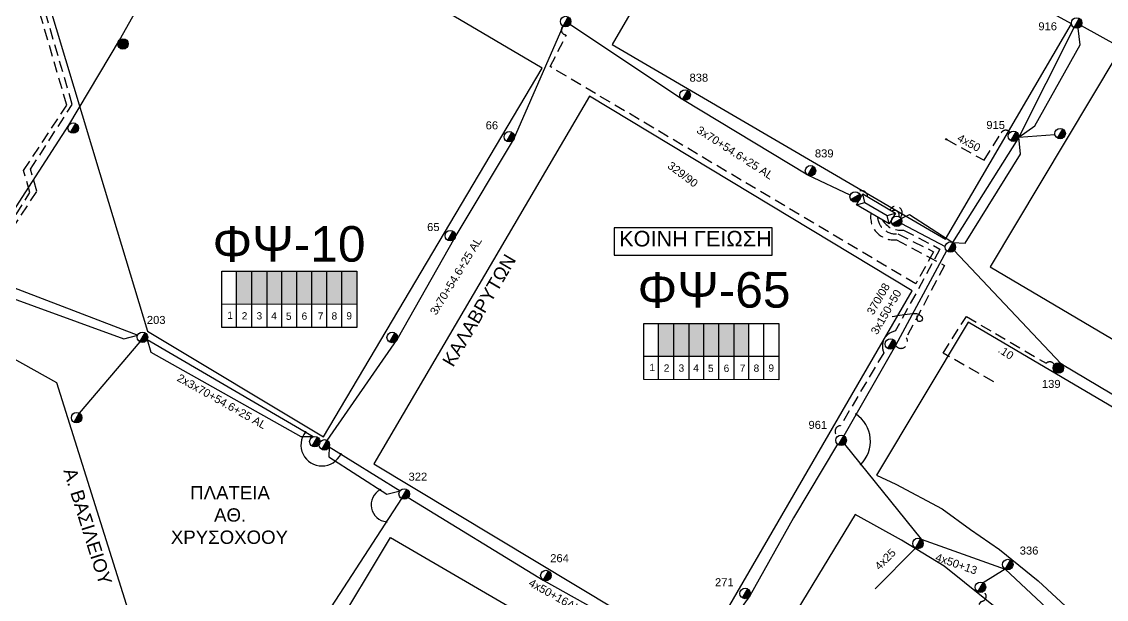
# Model space of a CAD drawing. Header units: millimetres. Extents: x 1421 to 11257, y 848 to 1896.
# Drawn here: x 10517.5 to 10761.5, y 1092.8 to 1222.8 of the extents above; entities that cross this region are included whole.
import ezdxf
from ezdxf.enums import TextEntityAlignment as Align

# ---------------------------------------------------------------- set-up
doc = ezdxf.new("R2010")
doc.units = ezdxf.units.MM
doc.linetypes.add('DASHED', pattern=[19.05, 12.7, -6.35])
for name, color, linetype, lineweight in [('3x150+50', 7, 'Continuous', 30), ('3x150+70', 7, 'Continuous', 30), ('3x70+54.6+25 AL', 7, 'SYN_LINE', 30), ('4x25', 7, 'Continuous', 30), ('4x50', 7, 'Continuous', 30), ('4x50+13', 7, 'Continuous', 30), ('4x50+16_5', 7, 'Continuous', 30), ('Άγνωστα', 7, 'Continuous', 30), ('Γυμνά εναέρια ΧΤ και ΦΟΠ (3Φ)   4x50+16AL', 7, 'Continuous', 30), ('Καλώδια ΧΤ   3x150AL+50CU', 7, 'DASHED', 30), ('Υπόγεια Καλώδια Δικτύου ΧΤ   .10', 7, 'DASHED', 30)]:
    doc.layers.add(name, color=color, linetype=linetype, lineweight=lineweight)
for name, color, linetype in [('3x50+35CU', 7, 'Continuous'), ('Pillar OTE', 7, 'Continuous'), ('TEXT ΚΑΛΩΔΙΩΝ', 7, 'Continuous'), ('Επιγραφές - Σχήματα', 7, 'Continuous'), ('Στύλος Ξύλινος', 7, 'Continuous'), ('Στύλος Ξύλινος @ 1', 7, 'Continuous'), ('Στύλος ΦΜ', 7, 'Continuous'), ('Στύλος ΦΜ @ 1', 7, 'Continuous'), ('Συνδέσεις', 7, 'Continuous'), ('Υποσταθμός εναέριος 2 στύλων', 7, 'Continuous'), ('Υποσταθμός πόλεως', 7, 'Continuous'), ('Υπόβαθρο ΔΕΗ', 7, 'Continuous')]:
    doc.layers.add(name, color=color, linetype=linetype)
doc.styles.add('arial', font='ARIAL.TTF', dxfattribs={"height": 3})
doc.styles.get("Standard").update_dxf_attribs({"font": 'ARIAL.TTF', "height": 1.8})
doc.linetypes.add('SYN_LINE', pattern='A,0.5,-0.0001,["/\\/\\/\\/",Standard,S=0.1,R=0,X=0,Y=-0.05],-0.25', length=0.7501)

# ---------------------------------------------------------------- blocks, each defined once
blk = doc.blocks.new('ΥΠΑΡΧΩΝ ΤΣΙΜΕΝΤΕΝΙΟΣ ΣΤΥΛΟΣ')
at = {"layer": 'Στύλος ΦΜ'}
blk.add_hatch(color=7, dxfattribs=at).paths.add_polyline_path([(-1.29, -2.28, 0.574793), (2.62, 0, 0.268822), (1.3, 2.27)])
at = {"layer": 'Στύλος ΦΜ', "color": 7}
blk.add_line((-1.29, -2.28), (1.3, 2.27), dxfattribs=at)
blk.add_circle((0, 0), 2.62, dxfattribs=at)
at = {"layer": 'Στύλος ΦΜ', "flags": 4}
for tag, p in [('ΑΡΙΘΜΟΣ', (-4.68, 8.05)), ('ΤΥΠΟΣ', (-4.91, 3.03))]:
    blk.add_attdef(tag, p, '', height=4, dxfattribs=at)
blk = doc.blocks.new('ΥΠΑΡΧΩΝ ΞΥΛΙΝΟΣ ΣΤΥΛΟΣ')
at = {"layer": 'Στύλος Ξύλινος'}
h = blk.add_hatch(color=7, dxfattribs=at)
h.paths.add_polyline_path([(-2.62, 0, 0.270008), (-1.29, -2.28), (1.3, 2.27, 0.576266)])
h.paths.add_polyline_path([(-1.29, -2.28, 0.574793), (2.62, 0, 0.268822), (1.3, 2.27)])
at = {"layer": 'Στύλος Ξύλινος', "color": 7}
blk.add_line((-1.29, -2.28), (1.3, 2.27), dxfattribs=at)
blk.add_circle((0, 0), 2.62, dxfattribs=at)
at = {"layer": 'Στύλος Ξύλινος', "color": 1, "flags": 4}
for tag, p in [('ΑΡΙΘΜΟΣ', (-4.91, 8.6)), ('ΤΥΠΟΣ', (-4.85, 3.39))]:
    blk.add_attdef(tag, p, '', height=4, dxfattribs=at)
blk = doc.blocks.new('ΥΠΟΣΤΑΘΜΟΣ ΕΝΑΕΡΙΟΣ ΕΠΙ 2 ΣΤΥΛΩΝ')
at = {"layer": 'Υποσταθμός εναέριος 2 στύλων', "linetype": 'Continuous'}
for points in [[(-11.97, -2.11, 0.574793), (-8.45, -0.07, 0.268822), (-9.64, 1.98)], [(9.68, -2.15, 0.574793), (13.19, -0.1, 0.268822), (12.01, 1.95)]]:
    blk.add_hatch(color=256, dxfattribs=at).paths.add_polyline_path(points)
for p, q in [((-11.97, -2.11), (-9.64, 1.98)), ((9.68, -2.15), (12.01, 1.95))]:
    blk.add_line(p, q, dxfattribs=at)
for centre in [(-10.81, -0.07), (10.84, -0.1)]:
    blk.add_circle(centre, 2.36, dxfattribs=at)
at = {"layer": 'Υποσταθμός πόλεως', "linetype": 'Continuous', "ltscale": 40}
blk.add_lwpolyline([(-8.57, 2.82), (8.57, 2.82), (8.57, -2.82), (-8.57, -2.82)], close=True, dxfattribs=at)
for points in [[(-5.75, 0), (-8.57, 2.82)], [(-8.57, -2.82), (-5.75, 0)], [(-5.75, 0), (5.75, 0)], [(5.75, 0), (8.57, 2.82)], [(8.57, -2.82), (5.75, 0)]]:
    blk.add_lwpolyline(points, dxfattribs=at)
at = {"layer": 'Υποσταθμός εναέριος 2 στύλων', "ltscale": 40, "flags": 1}
for tag, p in [('ΜΕΤΑΣΧΗΜΑΤΙΣΜΟΣ', (14.09, 2.51)), ('ΙΣΧΥΣ', (14.07, -0.28)), ('ΑΡΙΘΜΟΣ', (14.19, -3))]:
    blk.add_attdef(tag, p, '', height=1.8, dxfattribs=at)
blk = doc.blocks.new('_ΣΥΝΔΕΣΗ')
at = {"layer": 'Συνδέσεις', "linetype": 'SYN_LINE', "ltscale": 40}
blk.add_hatch(color=256, dxfattribs=at).paths.add_polyline_path([(0.5, -0.01, 1), (-0.5, -0.01, 1)])
at = {"layer": 'Συνδέσεις'}
blk.add_circle((0, -0.01), 0.5, dxfattribs=at)

msp = doc.modelspace()

# ---------------------------------------------------------------- hatches: boundary and pattern name
at = {"layer": 'Καλώδια ΧΤ   3x150AL+50CU', "linetype": 'DASHED', "lineweight": -3, "ltscale": 0.2}
h = msp.add_hatch(color=151, dxfattribs=at)
h.dxf.hatch_style = 1
h.paths.add_polyline_path([(10569.32, 1166.67), (10565.88, 1166.67), (10565.88, 1159.31), (10569.32, 1159.3)])
h = msp.add_hatch(color=206, dxfattribs=at)
h.dxf.hatch_style = 1
h.paths.add_polyline_path([(10569.32, 1159.3), (10572.76, 1159.3), (10572.76, 1166.67), (10569.32, 1166.67)])
h = msp.add_hatch(color=27, dxfattribs=at)
h.dxf.hatch_style = 1
h.paths.add_polyline_path([(10576.06, 1166.67), (10572.76, 1166.67), (10572.76, 1159.3), (10576.06, 1159.3)])
h = msp.add_hatch(color=133, dxfattribs=at)
h.dxf.hatch_style = 1
h.paths.add_polyline_path([(10579.45, 1166.67), (10576.06, 1166.67), (10576.06, 1159.3), (10579.45, 1159.29)])
h = msp.add_hatch(color=6, dxfattribs=at)
h.dxf.hatch_style = 1
h.paths.add_polyline_path([(10579.45, 1159.29), (10582.84, 1159.29), (10582.84, 1166.67), (10579.45, 1166.67)])
h = msp.add_hatch(color=2, dxfattribs=at)
h.dxf.hatch_style = 1
h.paths.add_polyline_path([(10582.78, 1159.29), (10586.18, 1159.29), (10586.18, 1166.67), (10582.78, 1166.67)])
h = msp.add_hatch(color=30, dxfattribs=at)
h.dxf.hatch_style = 1
h.paths.add_polyline_path([(10586.12, 1159.29), (10589.52, 1159.29), (10589.52, 1166.66), (10586.12, 1166.66)])
h = msp.add_hatch(color=5, dxfattribs=at)
h.dxf.hatch_style = 1
h.paths.add_polyline_path([(10589.51, 1159.29), (10592.91, 1159.28), (10592.91, 1166.66), (10589.51, 1166.66)])
h = msp.add_hatch(color=1, dxfattribs=at)
h.dxf.hatch_style = 1
h.paths.add_polyline_path([(10664.24, 1154.92), (10660.8, 1154.92), (10660.8, 1147.56), (10664.24, 1147.55)])
h = msp.add_hatch(color=5, dxfattribs=at)
h.dxf.hatch_style = 1
h.paths.add_polyline_path([(10664.24, 1147.55), (10667.68, 1147.55), (10667.68, 1154.92), (10664.24, 1154.92)])
h = msp.add_hatch(color=30, dxfattribs=at)
h.dxf.hatch_style = 1
h.paths.add_polyline_path([(10670.98, 1154.92), (10667.68, 1154.92), (10667.68, 1147.55), (10670.98, 1147.55)])
h = msp.add_hatch(color=206, dxfattribs=at)
h.dxf.hatch_style = 1
h.paths.add_polyline_path([(10674.37, 1154.92), (10670.98, 1154.92), (10670.98, 1147.55), (10674.37, 1147.54)])
h = msp.add_hatch(color=151, dxfattribs=at)
h.dxf.hatch_style = 1
h.paths.add_polyline_path([(10674.37, 1147.54), (10677.76, 1147.54), (10677.76, 1154.92), (10674.37, 1154.92)])
h = msp.add_hatch(color=62, dxfattribs=at)
h.dxf.hatch_style = 1
h.paths.add_polyline_path([(10677.7, 1147.54), (10681.1, 1147.54), (10681.1, 1154.92), (10677.7, 1154.92)])

# ---------------------------------------------------------------- linework, layer by layer
at = {"layer": '3x150+50', "color": 1, "linetype": 'DASHED', "lineweight": -3, "ltscale": 0.2}
msp.add_lwpolyline([(10705.53, 1184.45, -0.649833), (10707.8, 1183.43, -88237.39044)], format="xyb", dxfattribs=at)
at = {"layer": '3x150+50', "color": 151, "linetype": 'DASHED', "lineweight": -3, "ltscale": 0.2}
msp.add_lwpolyline([(10715.13, 1178.79, 1.197451), (10712.85, 1180.48, -0.982232)], format="xyb", dxfattribs=at)
at = {"layer": '3x150+50', "color": 30, "linetype": 'DASHED', "lineweight": -3, "ltscale": 0.2}
msp.add_lwpolyline([(10711.09, 1178.25, 0.301106), (10715.84, 1175.95), (10724.08, 1171.66), (10714.04, 1153.22, 0.484443), (10711.43, 1148.33), (10701.68, 1131.92, 0.765081), (10701.15, 1129.58, -0.563639)], format="xyb", dxfattribs=at)
at = {"layer": '3x150+50', "color": 62, "linetype": 'DASHED', "lineweight": -3, "ltscale": 0.2}
msp.add_lwpolyline([(10708.54, 1179.74, 0.499185), (10714.32, 1173.76), (10725.1, 1167.98), (10716.48, 1151.72, -1.034407), (10714.09, 1149.97, 6.160087)], format="xyb", dxfattribs=at)
at = {"layer": '3x150+50', "color": 5, "linetype": 'DASHED', "lineweight": -3, "ltscale": 0.2}
msp.add_lwpolyline([(10714.82, 1178.99, 0.746506), (10713.31, 1180.21, -36.864672)], format="xyb", dxfattribs=at)
at = {"layer": '3x150+70', "color": 6, "linetype": 'DASHED', "lineweight": -3, "ltscale": 0.2}
msp.add_lwpolyline([(10512.41, 1172.04, 0.711861), (10514.31, 1176.23), (10519.4, 1184.4), (10517.97, 1189.31), (10527.7, 1204.06), (10509.23, 1267.22), (10521.18, 1281.8), (10564.29, 1256.68), (10571.91, 1267.09, 0.792788), (10567.84, 1265.72)], format="xyb", dxfattribs=at)
at = {"layer": '3x150+70', "color": 133, "linetype": 'DASHED', "lineweight": -3, "ltscale": 0.2}
msp.add_lwpolyline([(10468.66, 1107.54), (10473.14, 1104.73), (10507.8, 1163.26, 0.405678), (10515.32, 1176.13), (10520.97, 1184.66), (10519.53, 1189.63), (10528.93, 1204.21), (10510.72, 1266.61), (10521.96, 1280.08), (10565, 1255.03), (10579.61, 1277.78)], format="xyb", dxfattribs=at)
at = {"layer": '3x50+35CU', "color": 30, "linetype": 'DASHED', "lineweight": -3, "ltscale": 0.2}
msp.add_lwpolyline([(10724.51, 1078.93), (10733.31, 1092.37, 0.812727), (10733.79, 1094.55, -28.849335)], format="xyb", dxfattribs=at)
at = {"layer": '3x70+54.6+25 AL', "color": 1, "linetype": 'SYN_LINE', "lineweight": -3, "ltscale": 15}
for points in [[(10703.91, 1183.83), (10694.38, 1188.27), (10666.18, 1205.32), (10640.86, 1222.2)], [(10586.22, 1128.62), (10601.98, 1151.35), (10615.06, 1174.32), (10628.17, 1196.27), (10639.31, 1221.85)]]:
    msp.add_lwpolyline(points, dxfattribs=at)
at = {"layer": '3x70+54.6+25 AL', "color": 151, "linetype": 'SYN_LINE', "lineweight": -3, "ltscale": 15}
for points in [[(10715.36, 1178.51), (10717.23, 1179.43), (10727, 1173.14), (10741.64, 1196.49), (10754.25, 1221.51)], [(10755.86, 1221.96), (10776.15, 1210.72), (10793.12, 1198.79), (10816.72, 1183.27), (10842.38, 1166.22)], [(10508.6, 1165.75), (10543.64, 1152.3)], [(10544.13, 1150.8), (10530.49, 1134.74)], [(10545.79, 1151.35), (10583.13, 1129.46)], [(10586.73, 1127.17), (10602.64, 1117.27)]]:
    msp.add_lwpolyline(points, dxfattribs=at)
at = {"layer": '3x70+54.6+25 AL', "color": 5, "linetype": 'SYN_LINE', "lineweight": -3, "ltscale": 15}
for points in [[(10727, 1173.14), (10729.72, 1173.03), (10742.19, 1193.02), (10741.84, 1196.87), (10745.44, 1199.42), (10755.61, 1217.66), (10755.13, 1221.4)], [(10727.3, 1171.34), (10751.28, 1145.93), (10813.44, 1108.96), (10829.6, 1112.11)]]:
    msp.add_lwpolyline(points, dxfattribs=at)
at = {"layer": '3x70+54.6+25 AL', "color": 5, "linetype": 'SYN_LINE', "lineweight": -3, "ltscale": 10}
for points in [[(10741.84, 1196.87), (10749.95, 1197.47)], [(10715.4, 1177.4), (10725.25, 1172.26)]]:
    msp.add_lwpolyline(points, dxfattribs=at)
at = {"layer": '3x70+54.6+25 AL', "color": 30, "linetype": 'SYN_LINE', "lineweight": -3, "ltscale": 15}
for points in [[(10508.6, 1165.75), (10509.82, 1162.63), (10540.5, 1151.45), (10543.64, 1152.3)], [(10545.79, 1151.35), (10546.57, 1148.45), (10580.32, 1129.46), (10583.13, 1129.46)], [(10586.73, 1127.17), (10586.62, 1124.89), (10599.69, 1116.51), (10602.64, 1117.27)]]:
    msp.add_lwpolyline(points, dxfattribs=at)
at = {"layer": '4x25', "color": 30, "linetype": 'SYN_LINE', "lineweight": -3, "ltscale": 9}
msp.add_lwpolyline([(10709.49, 1095.22), (10718.55, 1104.39)], dxfattribs=at)
at = {"layer": '4x50', "color": 151, "linetype": 'DASHED', "lineweight": -3, "ltscale": 0.2}
msp.add_lwpolyline([(10725.48, 1196.37), (10733.99, 1191.66), (10737.87, 1197.85, -0.527552), (10739.82, 1197.93, -0.717896)], format="xyb", dxfattribs=at)
at = {"layer": '4x50+13', "color": 62, "linetype": 'Continuous', "lineweight": -3, "ltscale": 0.2}
for points in [[(10725.58, 1171.29), (10714.09, 1149.97), (10702.43, 1129.65)], [(10701.07, 1127.74), (10691.13, 1111.21), (10681.3, 1093.6), (10670.2, 1078.22)]]:
    msp.add_lwpolyline(points, dxfattribs=at)
at = {"layer": '4x50+13', "color": 30, "linetype": 'Continuous', "lineweight": -3, "ltscale": 0.2}
for points in [[(10702.62, 1127.74), (10719.83, 1106.36), (10738.76, 1099.65), (10762.11, 1077.71), (10786.18, 1044.7)], [(10738.76, 1099.65), (10733.77, 1096.58)]]:
    msp.add_lwpolyline(points, dxfattribs=at)
at = {"layer": '4x50+16_5', "color": 30, "linetype": 'Continuous', "lineweight": -3, "ltscale": 0.2}
msp.add_lwpolyline([(10603, 1115.53), (10586.21, 1089.64), (10575.95, 1055.51)], dxfattribs=at)
at = {"layer": 'Pillar OTE', "lineweight": -3, "ltscale": 40}
for points in [[(10562.56, 1154.03), (10562.56, 1166.67), (10592.89, 1166.67), (10592.89, 1154), (10562.56, 1154.03)], [(10565.88, 1154.02), (10565.88, 1166.67)], [(10569.32, 1154.02), (10569.32, 1166.67)], [(10572.76, 1154.02), (10572.76, 1166.67)], [(10576.06, 1154.01), (10576.06, 1166.67)], [(10579.45, 1154.01), (10579.45, 1166.67)], [(10582.84, 1154.01), (10582.84, 1166.67)], [(10586.18, 1154), (10586.18, 1166.67)], [(10589.57, 1154), (10589.57, 1166.67)], [(10562.56, 1159.31), (10592.89, 1159.28)], [(10657.47, 1142.28), (10657.47, 1154.92), (10687.81, 1154.92), (10687.81, 1142.25), (10657.47, 1142.28)], [(10660.8, 1142.27), (10660.8, 1154.92)], [(10664.24, 1142.27), (10664.24, 1154.92)], [(10667.68, 1142.27), (10667.68, 1154.92)], [(10670.98, 1142.26), (10670.98, 1154.92)], [(10674.36, 1142.26), (10674.37, 1154.92)], [(10677.76, 1142.26), (10677.76, 1154.92)], [(10681.1, 1142.25), (10681.1, 1154.92)], [(10684.49, 1142.25), (10684.49, 1154.92)], [(10657.47, 1147.56), (10687.81, 1147.53)]]:
    msp.add_lwpolyline(points, dxfattribs=at)
at = {"layer": 'Γυμνά εναέρια ΧΤ και ΦΟΠ (3Φ)   4x50+16AL', "color": 2, "linetype": 'Continuous', "lineweight": -3, "ltscale": 0.2}
msp.add_lwpolyline([(10513.28, 1176.52), (10528.16, 1199.56), (10539.53, 1218.7), (10551.92, 1240.75), (10567.55, 1263.55)], dxfattribs=at)
at = {"layer": 'Γυμνά εναέρια ΧΤ και ΦΟΠ (3Φ)   4x50+16AL', "color": 151, "linetype": 'Continuous', "lineweight": -3, "ltscale": 0.2}
msp.add_lwpolyline([(10604.47, 1115.79), (10634.86, 1097.18), (10668.52, 1078.34)], dxfattribs=at)
at = {"layer": 'Επιγραφές - Σχήματα', "color": 206, "lineweight": -3}
msp.add_lwpolyline([(10650.83, 1170.27), (10686.34, 1170.27), (10686.34, 1176.44), (10650.83, 1176.44)], close=True, dxfattribs=at)
at = {"layer": 'Καλώδια ΧΤ   3x150AL+50CU', "color": 206, "linetype": 'DASHED', "lineweight": -3, "ltscale": 0.2}
msp.add_lwpolyline([(10710.01, 1178.88, 0.418961), (10714.6, 1175.1), (10722.64, 1171.08), (10718.64, 1163.84), (10636.44, 1212.72), (10640.06, 1219.87, -0.704984), (10639.31, 1221.85, 14.807362)], format="xyb", dxfattribs=at)
at = {"layer": 'Υπόβαθρο ΔΕΗ', "lineweight": -3, "ltscale": 0.1}
for points in [[(10522.15, 1278.72), (10511.63, 1266.48), (10535.1, 1188.65), (10545.82, 1153.17), (10585.43, 1129.43), (10634.6, 1212.38)], [(10753.65, 1222.36), (10677.33, 1264.15), (10650.34, 1217.71), (10725.29, 1173.86)], [(10596.73, 1123.36), (10669.79, 1079.41), (10717.83, 1162.24), (10645.22, 1206.1)], [(10813.73, 1106.18), (10730.42, 1155.21), (10709.83, 1120.8), (10714.18, 1118.75), (10724.54, 1113.18), (10730.98, 1108.54), (10737.5, 1104.06), (10746.14, 1097), (10757.44, 1086.58), (10767.67, 1076.06), (10774.04, 1068.1), (10777.95, 1063.22), (10783.67, 1056.52)], [(10512.58, 1148.73), (10525.37, 1141.66), (10545.19, 1078.63), (10539, 1067.34), (10484.53, 1100.94)], [(10681.11, 1072.57), (10692.9, 1064.9), (10701.91, 1058.82), (10708.95, 1052.1), (10718.14, 1042.25), (10725.89, 1030.47), (10732.43, 1018.53), (10737.85, 1005.18), (10743.47, 987.48), (10746.12, 976.94), (10791.54, 982.14), (10795.44, 987.35), (10790.52, 1007.32), (10786.42, 1020.32), (10780.5, 1037.41), (10775.17, 1048.69), (10768.7, 1058.56), (10760.07, 1068.09), (10749.7, 1078.8), (10739.09, 1088.96), (10725.02, 1100.27), (10715.41, 1106.14), (10704.98, 1111.9)], [(10600.49, 1106.78), (10664.23, 1069.61), (10641.74, 1030.85), (10580.94, 1064.4), (10587.05, 1084.37)]]:
    msp.add_lwpolyline(points, close=True, dxfattribs=at)
msp.add_lwpolyline([(10835.54, 1167.62), (10763.87, 1215.33), (10735.37, 1167.63), (10820.93, 1117.1), (10835.23, 1138.72)], dxfattribs=at)
at = {"layer": 'Υπόβαθρο ΔΕΗ', "lineweight": -3}
for centre, radius, start, end in [((10701.09, 1128.42), 7.35, 314.7979, 55.9477), ((10585.07, 1127.57), 4.72, 141.7261, 334.5822), ((10599.96, 1114.12), 3.83, 118.2854, 264.7055)]:
    msp.add_arc(centre, radius, start, end, dxfattribs=at)
at = {"layer": 'Υπόβαθρο ΔΕΗ', "lineweight": -3, "ltscale": 0.1}
msp.add_spline([(10713.31, 1156.5), (10717.86, 1157.15), (10719.67, 1156.74), (10720.07, 1155.71), (10719.13, 1155.43), (10718.93, 1155.89), (10718.97, 1156.65)], degree=3, dxfattribs=at)
at = {"layer": 'Υπόγεια Καλώδια Δικτύου ΧΤ   .10', "color": 5, "linetype": 'DASHED', "lineweight": -3, "ltscale": 0.2}
msp.add_lwpolyline([(10736.19, 1141.82), (10724.78, 1148.25), (10730.02, 1156.51), (10747.94, 1145.96, -0.483126), (10749.81, 1145.68, 2.189352)], format="xyb", dxfattribs=at)

# ---------------------------------------------------------------- block references
at = {"layer": 'Στύλος Ξύλινος @ 1', "lineweight": -3, "ltscale": 40, "xscale": 0.4499999999998181, "yscale": 0.4499999999998181, "zscale": 0.4499999999998181}
msp.add_blockref('ΥΠΑΡΧΩΝ ΞΥΛΙΝΟΣ ΣΤΥΛΟΣ', (10540.33, 1217.83), dxfattribs=at)
at = {"layer": 'Στύλος Ξύλινος @ 1', "lineweight": -3, "ltscale": 40}
ref = msp.add_blockref('ΥΠΑΡΧΩΝ ΞΥΛΙΝΟΣ ΣΤΥΛΟΣ', (10750.7, 1144.91), dxfattribs=dict(at, xscale=0.4499999999998181, yscale=0.4499999999998181, zscale=0.4499999999998181))
ref.add_attrib('ΑΡΙΘΜΟΣ', '139', (10747.01, 1140.42), dxfattribs={"layer": 'Στύλος Ξύλινος', "height": 1.8, "flags": 4})
at = {"layer": 'Στύλος ΦΜ @ 1', "color": 1, "lineweight": -3, "ltscale": 40}
ref = msp.add_blockref('ΥΠΑΡΧΩΝ ΤΣΙΜΕΝΤΕΝΙΟΣ ΣΤΥΛΟΣ', (10639.89, 1222.87), dxfattribs=dict(at, xscale=0.4499999999998181, yscale=0.4499999999998181, zscale=0.4499999999998181))
ref.add_attrib('ΑΡΙΘΜΟΣ', '67', (10637.55, 1227.2), dxfattribs={"layer": 'Στύλος ΦΜ', "height": 1.8, "flags": 4})
ref = msp.add_blockref('ΥΠΑΡΧΩΝ ΤΣΙΜΕΝΤΕΝΙΟΣ ΣΤΥΛΟΣ', (10754.83, 1222.54), dxfattribs=dict(at, xscale=0.4499999999998181, yscale=0.4499999999998181, zscale=0.4499999999998181))
ref.add_attrib('ΑΡΙΘΜΟΣ', '916', (10746.21, 1220.9), dxfattribs={"layer": 'Στύλος ΦΜ', "height": 1.8, "flags": 4})
ref = msp.add_blockref('ΥΠΑΡΧΩΝ ΤΣΙΜΕΝΤΕΝΙΟΣ ΣΤΥΛΟΣ', (10666.76, 1206.34), dxfattribs=dict(at, xscale=0.4499999999998181, yscale=0.4499999999998181, zscale=0.4499999999998181))
ref.add_attrib('ΑΡΙΘΜΟΣ', '838', (10667.75, 1209.34), dxfattribs={"layer": 'Στύλος ΦΜ', "height": 1.8, "flags": 4})
ref = msp.add_blockref('ΥΠΑΡΧΩΝ ΤΣΙΜΕΝΤΕΝΙΟΣ ΣΤΥΛΟΣ', (10627.21, 1196.95), dxfattribs=dict(at, xscale=0.4499999999998181, yscale=0.4499999999998181, zscale=0.4499999999998181))
ref.add_attrib('ΑΡΙΘΜΟΣ', '66', (10621.9, 1198.61), dxfattribs={"layer": 'Στύλος ΦΜ', "height": 1.8, "flags": 4})
ref = msp.add_blockref('ΥΠΑΡΧΩΝ ΤΣΙΜΕΝΤΕΝΙΟΣ ΣΤΥΛΟΣ', (10740.61, 1197.05), dxfattribs=dict(at, xscale=0.4499999999998181, yscale=0.4499999999998181, zscale=0.4499999999998181))
ref.add_attrib('ΑΡΙΘΜΟΣ', '915', (10734.5, 1198.69), dxfattribs={"layer": 'Στύλος ΦΜ', "height": 1.8, "flags": 4})
at = {"layer": 'Στύλος ΦΜ @ 1', "color": 1, "lineweight": -3, "ltscale": 40, "xscale": 0.4499999999998181, "yscale": 0.4499999999998181, "zscale": 0.4499999999998181}
for p in [(10529.13, 1198.9), (10751.11, 1197.65), (10726.42, 1172.12), (10600.88, 1151.77), (10712.95, 1150.3), (10529.9, 1133.72), (10583.48, 1128.33), (10585.63, 1127.6), (10719.13, 1105.42), (10733.19, 1095.56)]:
    msp.add_blockref('ΥΠΑΡΧΩΝ ΤΣΙΜΕΝΤΕΝΙΟΣ ΣΤΥΛΟΣ', p, dxfattribs=at)
at = {"layer": 'Στύλος ΦΜ @ 1', "color": 1, "lineweight": -3, "ltscale": 40}
ref = msp.add_blockref('ΥΠΑΡΧΩΝ ΤΣΙΜΕΝΤΕΝΙΟΣ ΣΤΥΛΟΣ', (10694.96, 1189.29), dxfattribs=dict(at, xscale=0.4499999999998181, yscale=0.4499999999998181, zscale=0.4499999999998181))
ref.add_attrib('ΑΡΙΘΜΟΣ', '839', (10695.95, 1192.29), dxfattribs={"layer": 'Στύλος ΦΜ', "height": 1.8, "flags": 4})
ref = msp.add_blockref('ΥΠΑΡΧΩΝ ΤΣΙΜΕΝΤΕΝΙΟΣ ΣΤΥΛΟΣ', (10613.94, 1174.68), dxfattribs=dict(at, xscale=0.4499999999998181, yscale=0.4499999999998181, zscale=0.4499999999998181))
ref.add_attrib('ΑΡΙΘΜΟΣ', '65', (10608.74, 1175.72), dxfattribs={"layer": 'Στύλος ΦΜ', "height": 1.8, "flags": 4})
ref = msp.add_blockref('ΥΠΑΡΧΩΝ ΤΣΙΜΕΝΤΕΝΙΟΣ ΣΤΥΛΟΣ', (10544.71, 1151.82), dxfattribs=dict(at, xscale=0.4499999999998181, yscale=0.4499999999998181, zscale=0.4499999999998181))
ref.add_attrib('ΑΡΙΘΜΟΣ', '203', (10545.7, 1154.82), dxfattribs={"layer": 'Στύλος ΦΜ', "height": 1.8, "flags": 4})
ref = msp.add_blockref('ΥΠΑΡΧΩΝ ΤΣΙΜΕΝΤΕΝΙΟΣ ΣΤΥΛΟΣ', (10701.85, 1128.63), dxfattribs=dict(at, xscale=0.4499999999998181, yscale=0.4499999999998181, zscale=0.4499999999998181))
ref.add_attrib('ΑΡΙΘΜΟΣ', '961', (10694.51, 1131.2), dxfattribs={"layer": 'Στύλος ΦΜ', "height": 1.8, "flags": 4})
ref = msp.add_blockref('ΥΠΑΡΧΩΝ ΤΣΙΜΕΝΤΕΝΙΟΣ ΣΤΥΛΟΣ', (10603.58, 1116.55), dxfattribs=dict(at, xscale=0.4499999999998181, yscale=0.4499999999998181, zscale=0.4499999999998181))
ref.add_attrib('ΑΡΙΘΜΟΣ', '322', (10604.56, 1119.55), dxfattribs={"layer": 'Στύλος ΦΜ', "height": 1.8, "flags": 4})
ref = msp.add_blockref('ΥΠΑΡΧΩΝ ΤΣΙΜΕΝΤΕΝΙΟΣ ΣΤΥΛΟΣ', (10635.44, 1098.2), dxfattribs=dict(at, xscale=0.4499999999998181, yscale=0.4499999999998181, zscale=0.4499999999998181))
ref.add_attrib('ΑΡΙΘΜΟΣ', '264', (10636.42, 1101.2), dxfattribs={"layer": 'Στύλος ΦΜ', "height": 1.8, "flags": 4})
ref = msp.add_blockref('ΥΠΑΡΧΩΝ ΤΣΙΜΕΝΤΕΝΙΟΣ ΣΤΥΛΟΣ', (10739.34, 1100.68), dxfattribs=dict(at, xscale=0.4499999999998181, yscale=0.4499999999998181, zscale=0.4499999999998181))
ref.add_attrib('ΑΡΙΘΜΟΣ', '336', (10742.02, 1102.92), dxfattribs={"layer": 'Στύλος ΦΜ', "height": 1.8, "flags": 4})
ref = msp.add_blockref('ΥΠΑΡΧΩΝ ΤΣΙΜΕΝΤΕΝΙΟΣ ΣΤΥΛΟΣ', (10680.26, 1094.17), dxfattribs=dict(at, xscale=0.4499999999998181, yscale=0.4499999999998181, zscale=0.4499999999998181))
ref.add_attrib('ΑΡΙΘΜΟΣ', '271', (10673.48, 1095.8), dxfattribs={"layer": 'Στύλος ΦΜ', "height": 1.8, "flags": 4})
at = {"layer": 'Συνδέσεις', "lineweight": -3, "xscale": 0.25, "yscale": 0.25, "zscale": 0.25}
for p in [(10725.48, 1196.37), (10705.21, 1134.52), (10581.37, 1130.5), (10589.33, 1125.55), (10706.27, 1123.21), (10598.15, 1117.5), (10599.61, 1110.31)]:
    msp.add_blockref('_ΣΥΝΔΕΣΗ', p, dxfattribs=at)
at = {"layer": 'Υποσταθμός εναέριος 2 στύλων', "lineweight": -3, "xscale": 0.4999999999999996, "yscale": 0.4999999999999996, "zscale": 0.4999999999999996, "rotation": 329.6656486219817}
msp.add_blockref('ΥΠΟΣΤΑΘΜΟΣ ΕΝΑΕΡΙΟΣ ΕΠΙ 2 ΣΤΥΛΩΝ', (10709.69, 1180.7), dxfattribs=at)

# ---------------------------------------------------------------- texts
at = {"lineweight": -3, "ltscale": 30, "char_height": 1.63, "width": 11.2573, "attachment_point": 1}
for s, insert in [('1', (10563.8, 1157.59)), ('2', (10567.04, 1157.46)), ('3', (10570.37, 1157.46)), ('4', (10573.67, 1157.46)), ('5', (10576.98, 1157.37)), ('6', (10580.5, 1157.4)), ('7', (10584.13, 1157.4)), ('8', (10587.24, 1157.43)), ('9', (10590.57, 1157.46)), ('1', (10658.72, 1145.84)), ('2', (10661.96, 1145.7)), ('3', (10665.29, 1145.7)), ('4', (10668.59, 1145.7)), ('5', (10671.9, 1145.62)), ('6', (10675.42, 1145.65)), ('7', (10679.04, 1145.65)), ('8', (10682.16, 1145.68)), ('9', (10685.49, 1145.7))]:
    msp.add_mtext(s, dxfattribs=dict(at, insert=insert))
at = {"layer": 'TEXT ΚΑΛΩΔΙΩΝ', "lineweight": -3, "ltscale": 15, "style": 'arial'}
for s, rotation, p in [('3x70+54.6+25 AL', 327.2026, (10678, 1193.36)), ('4x50', 331.0298, (10730.61, 1195.59)), ('3x70+54.6+25 AL', 58.576, (10615.19, 1165.59)), ('3x150+50', 60, (10711.95, 1157.5)), ('.10', 327.2026, (10738.92, 1148.38)), ('2x3x70+54.6+25 AL', 330.6404, (10562.56, 1137.39)), ('4x25', 45.3639, (10711.76, 1101.87)), ('4x50+13', 340.8501, (10727.77, 1100.84)), ('4x50+16AL', 330.7686, (10637.42, 1093.68))]:
    msp.add_text(s, height=1.8, rotation=rotation, dxfattribs=at).set_placement(p, align=Align.MIDDLE_CENTER)
at = {"layer": 'Άγνωστα', "lineweight": -3, "ltscale": 0.2, "char_height": 1.8, "width": 18.6352, "attachment_point": 1, "style": 'arial'}
for s, insert, rotation in [('\\A1;329/90', (10663.72, 1191.5), 323), ('\\A1;370/08', (10707.5, 1157.57), 60)]:
    msp.add_mtext(s, dxfattribs=dict(at, insert=insert, rotation=rotation))
at = {"layer": 'Επιγραφές - Σχήματα', "color": 206, "lineweight": -3, "insert": (10651.91, 1175.76), "char_height": 3.5, "width": 35.1311, "attachment_point": 1}
msp.add_mtext('KOINH ΓΕΙΩΣΗ', dxfattribs=at)
at = {"layer": 'Υπόβαθρο ΔΕΗ', "lineweight": -3, "ltscale": 0.1, "style": 'arial'}
for s, rotation, p in [('ΚΑΛΑΒΡΥΤΩΝ', 59.6251, (10620.43, 1157.88)), ('Α. ΒΑΣΙΛΕΙΟΥ', 287.4564, (10532.42, 1109.24))]:
    msp.add_text(s, height=3, rotation=rotation, dxfattribs=at).set_placement(p, align=Align.MIDDLE_CENTER)
at = {"layer": 'Υπόβαθρο ΔΕΗ', "lineweight": -3, "char_height": 8, "width": 84.6573, "attachment_point": 1}
for s, insert in [('ΦΨ-10', (10560.48, 1176.83)), ('ΦΨ-65', (10656.07, 1166.48))]:
    msp.add_mtext(s, dxfattribs=dict(at, insert=insert))
at = {"layer": 'Υπόβαθρο ΔΕΗ', "lineweight": -3, "ltscale": 0.1, "insert": (10549.4, 1118.33), "char_height": 3, "attachment_point": 1, "style": 'arial'}
msp.add_mtext_dynamic_manual_height_columns('\\pi6.0433;ΠΛΑΤΕΙΑ\\P\\pi11.419;ΑΘ.\\P\\pi1.6988;ΧΡΥΣΟΧΟΟΥ', width=29.6936, gutter_width=15, heights=[0], dxfattribs=at)

doc.saveas('drawing.dxf')
